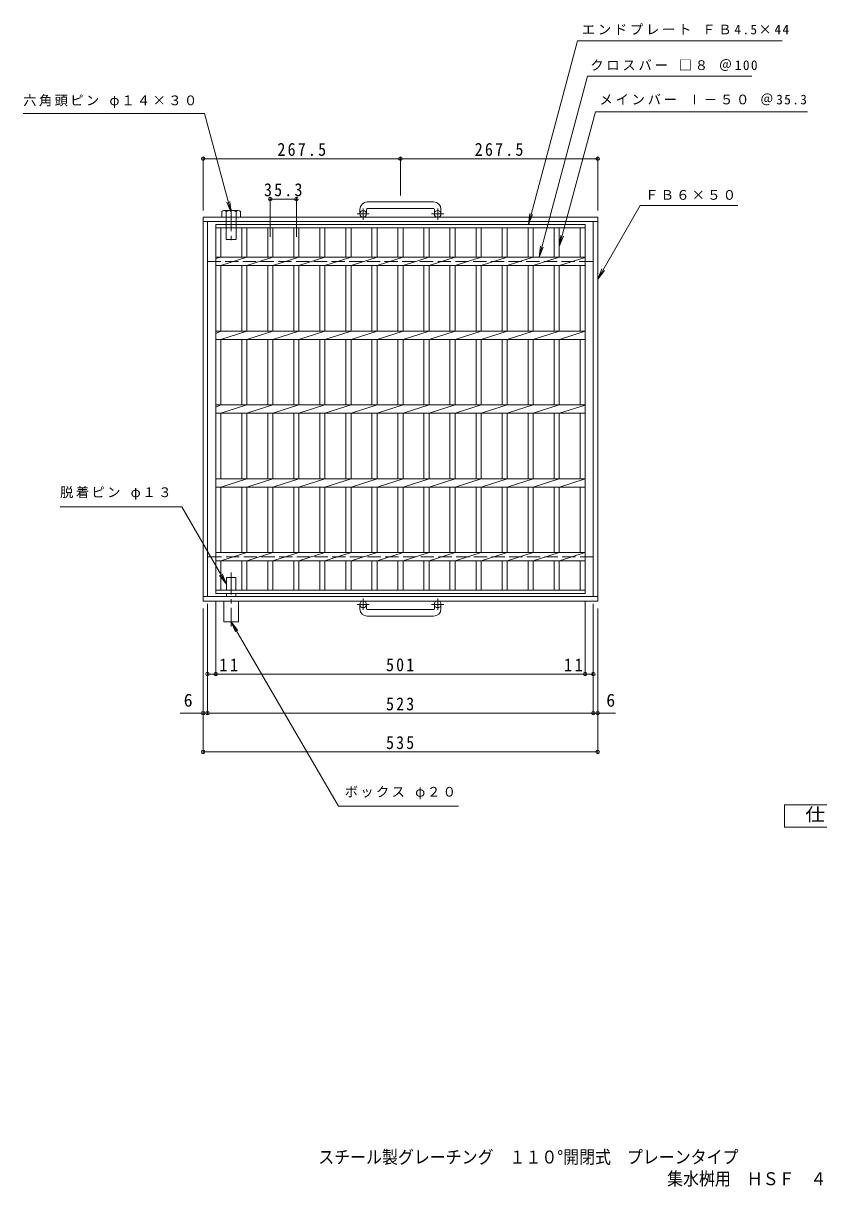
# Model space of a CAD drawing. Units: millimetres, scale not verified. Extents: x -912 to 877, y -823 to 754.
# Drawn here: x -912 to 167, y -823 to 754 of the extents above; entities that cross this region are included whole.
import ezdxf
from ezdxf.enums import TextEntityAlignment as Align

# ---------------------------------------------------------------- set-up
doc = ezdxf.new("R2010")
doc.units = ezdxf.units.MM
doc.header["$LTSCALE"] = 6
doc.header["$PDMODE"] = 32
doc.header["$PDSIZE"] = 4.8
doc.linetypes.add('CHAIN1', pattern=[8, 5, -1, 1, -1])
doc.linetypes.add('DASHED3', pattern=[4, 3, -1])
for name, color, linetype, lineweight in [('A-1', 2, 'Continuous', 9), ('A-2', 3, 'Continuous', 9), ('A-4', 7, 'Continuous', 9), ('A-5', 7, 'Continuous', 9), ('A-9', 4, 'Continuous', 9), ('F-4_F-4ﾚｲﾔ', 2, 'Continuous', 9)]:
    doc.layers.add(name, color=color, linetype=linetype, lineweight=lineweight)
doc.layers.add('F-5_F-5ﾚｲﾔ', color=2, linetype='Continuous')
doc.styles.add('ＭＳ ゴシック', font='')
doc.styles.get('ＭＳ ゴシック').set_extended_font_data('MS Gothic')

msp = doc.modelspace()

# ---------------------------------------------------------------- linework, layer by layer
at = {"layer": 'A-1'}
for p, q in [((-355.647, 511.439), (-445.646, 511.439)), ((-668.147, -29.161), (-668.147, 490.839)), ((-133.147, 490.839), (-668.147, 490.839)), ((-455.646, 501.439), (-455.646, 495.339)), ((-446.647, 501.439), (-446.647, 495.339)), ((-445.646, 502.439), (-355.647, 502.439)), ((-354.647, 501.439), (-354.647, 495.339)), ((-345.646, 501.439), (-345.646, 495.339)), ((-133.147, -29.161), (-133.147, 490.839)), ((-133.147, 484.839), (-668.147, 484.839)), ((-662.147, -23.161), (-662.147, 484.839)), ((-139.146, -23.161), (-139.146, 484.839)), ((-133.147, -23.161), (-668.147, -23.161)), ((-133.147, -29.161), (-668.147, -29.161)), ((-455.646, -39.761), (-455.646, -33.661)), ((-446.647, -39.761), (-446.647, -33.661)), ((-445.646, -40.761), (-355.647, -40.761)), ((-354.647, -39.761), (-354.647, -33.661)), ((-345.646, -39.761), (-345.646, -33.661)), ((-355.647, -49.761), (-445.646, -49.761))]:
    msp.add_line(p, q, dxfattribs=at)
at = {"layer": 'A-1', "linetype": 'CHAIN1'}
for p, q in [((-442.983, 495.339), (-459.391, 495.339)), ((-451.147, 487.232), (-451.147, 502.829)), ((-341.983, 495.339), (-358.391, 495.339)), ((-350.146, 487.232), (-350.146, 502.829)), ((-451.147, -25.554), (-451.147, -41.151)), ((-350.146, -25.554), (-350.146, -41.151)), ((-442.983, -33.661), (-459.391, -33.661)), ((-341.983, -33.661), (-358.391, -33.661))]:
    msp.add_line(p, q, dxfattribs=at)
at = {"layer": 'A-1', "linetype": 'DASHED3'}
for p, q in [((-662.147, 430.839), (-139.146, 430.839)), ((-139.146, 30.839), (-662.147, 30.839))]:
    msp.add_line(p, q, dxfattribs=at)
at = {"layer": 'A-1'}
for centre in [(-451.147, 495.339), (-350.146, 495.339), (-451.147, -33.661), (-350.146, -33.661)]:
    msp.add_circle(centre, 4.5, dxfattribs=at)
for centre, radius, start, end in [((-445.646, 501.439), 10, 90, 180), ((-355.647, 501.439), 10, 0, 90), ((-445.646, 501.439), 1, 90, 180), ((-355.647, 501.439), 1, 0, 90), ((-445.646, -39.761), 10, 180, 270), ((-445.646, -39.761), 1, 180, 270), ((-355.647, -39.761), 10, 270, 0), ((-355.647, -39.761), 1, 270, 0)]:
    msp.add_arc(centre, radius, start, end, dxfattribs=at)
at = {"layer": 'A-2'}
for p, q in [((-651.146, -19.161), (-651.146, 480.839)), ((-651.146, 480.839), (-150.146, 480.839)), ((-651.146, 476.339), (-150.146, 476.339)), ((-644.146, 436.489), (-644.146, 476.339)), ((-615.846, 436.489), (-615.846, 476.339)), ((-608.846, 436.489), (-608.846, 476.339)), ((-580.546, 436.489), (-580.546, 476.339)), ((-573.546, 436.489), (-573.546, 476.339)), ((-545.246, 436.489), (-545.246, 476.339)), ((-538.246, 436.489), (-538.246, 476.339)), ((-509.946, 436.489), (-509.946, 476.339)), ((-502.946, 436.489), (-502.946, 476.339)), ((-474.646, 436.489), (-474.646, 476.339)), ((-467.646, 436.489), (-467.646, 476.339)), ((-439.346, 436.489), (-439.346, 476.339)), ((-432.346, 436.489), (-432.346, 476.339)), ((-404.046, 436.489), (-404.046, 476.339)), ((-397.046, 436.489), (-397.046, 476.339)), ((-368.746, 436.489), (-368.746, 476.339)), ((-361.746, 436.489), (-361.746, 476.339)), ((-333.446, 436.489), (-333.446, 476.339)), ((-326.446, 436.489), (-326.446, 476.339)), ((-298.146, 436.489), (-298.146, 476.339)), ((-291.146, 436.489), (-291.146, 476.339)), ((-262.846, 436.489), (-262.846, 476.339)), ((-255.846, 436.489), (-255.846, 476.339)), ((-227.546, 436.489), (-227.546, 476.339)), ((-220.546, 436.489), (-220.546, 476.339)), ((-192.246, 436.489), (-192.246, 476.339)), ((-185.246, 436.489), (-185.246, 476.339)), ((-157.146, 436.489), (-157.146, 476.339)), ((-150.146, -19.161), (-150.146, 480.839)), ((-651.146, 434.807), (-644.146, 436.489)), ((-651.146, 436.489), (-150.146, 436.489)), ((-644.146, 425.189), (-608.846, 436.489)), ((-608.846, 425.189), (-573.546, 436.489)), ((-573.546, 425.189), (-538.246, 436.489)), ((-538.246, 425.189), (-502.946, 436.489)), ((-502.947, 425.189), (-467.647, 436.489)), ((-467.647, 425.189), (-432.347, 436.489)), ((-432.347, 425.189), (-397.047, 436.489)), ((-397.047, 425.189), (-361.747, 436.489)), ((-361.747, 425.189), (-326.447, 436.489)), ((-326.447, 425.189), (-291.147, 436.489)), ((-291.147, 425.189), (-255.846, 436.489)), ((-255.846, 425.189), (-220.546, 436.489)), ((-220.546, 425.189), (-185.246, 436.489)), ((-185.046, 425.189), (-150.146, 436.361)), ((-651.146, 425.189), (-150.146, 425.189)), ((-644.146, 336.489), (-644.146, 425.189)), ((-615.846, 336.489), (-615.846, 425.189)), ((-608.846, 336.489), (-608.846, 425.189)), ((-580.546, 336.489), (-580.546, 425.189)), ((-573.546, 336.489), (-573.546, 425.189)), ((-545.246, 336.489), (-545.246, 425.189)), ((-538.246, 336.489), (-538.246, 425.189)), ((-509.946, 336.489), (-509.946, 425.189)), ((-502.946, 336.489), (-502.946, 425.189)), ((-474.646, 336.489), (-474.646, 425.189)), ((-467.646, 336.489), (-467.646, 425.189)), ((-439.346, 336.489), (-439.346, 425.189)), ((-432.346, 336.489), (-432.346, 425.189)), ((-404.046, 336.489), (-404.046, 425.189)), ((-397.046, 336.489), (-397.046, 425.189)), ((-368.746, 336.489), (-368.746, 425.189)), ((-361.746, 336.489), (-361.746, 425.189)), ((-333.446, 336.489), (-333.446, 425.189)), ((-326.446, 336.489), (-326.446, 425.189)), ((-298.146, 336.489), (-298.146, 425.189)), ((-291.146, 336.489), (-291.146, 425.189)), ((-262.846, 336.489), (-262.846, 425.189)), ((-255.846, 336.489), (-255.846, 425.189)), ((-227.546, 336.489), (-227.546, 425.189)), ((-220.546, 336.489), (-220.546, 425.189)), ((-192.246, 336.489), (-192.246, 425.189)), ((-185.246, 336.489), (-185.246, 425.189)), ((-157.146, 336.489), (-157.146, 425.189)), ((-651.146, 333.397), (-644.146, 336.489)), ((-651.146, 336.489), (-150.146, 336.489)), ((-644.146, 325.189), (-608.846, 336.489)), ((-608.846, 325.189), (-573.546, 336.489)), ((-573.546, 325.189), (-538.246, 336.489)), ((-538.246, 325.189), (-502.946, 336.489)), ((-502.947, 325.189), (-467.647, 336.489)), ((-467.647, 325.189), (-432.347, 336.489)), ((-432.347, 325.189), (-397.047, 336.489)), ((-397.047, 325.189), (-361.747, 336.489)), ((-361.747, 325.189), (-326.447, 336.489)), ((-326.447, 325.189), (-291.147, 336.489)), ((-291.147, 325.189), (-255.846, 336.489)), ((-255.846, 325.189), (-220.546, 336.489)), ((-220.546, 325.189), (-185.246, 336.489)), ((-185.046, 325.189), (-150.146, 336.361)), ((-651.146, 325.189), (-150.146, 325.189)), ((-644.146, 236.489), (-644.146, 325.189)), ((-615.846, 236.489), (-615.846, 325.189)), ((-608.846, 236.489), (-608.846, 325.189)), ((-580.546, 236.489), (-580.546, 325.189)), ((-573.546, 236.489), (-573.546, 325.189)), ((-545.246, 236.489), (-545.246, 325.189)), ((-538.246, 236.489), (-538.246, 325.189)), ((-509.946, 236.489), (-509.946, 325.189)), ((-502.946, 236.489), (-502.946, 325.189)), ((-474.646, 236.489), (-474.646, 325.189)), ((-467.646, 236.489), (-467.646, 325.189)), ((-439.346, 236.489), (-439.346, 325.189)), ((-432.346, 236.489), (-432.346, 325.189)), ((-404.046, 236.489), (-404.046, 325.189)), ((-397.046, 236.489), (-397.046, 325.189)), ((-368.746, 236.489), (-368.746, 325.189)), ((-361.746, 236.489), (-361.746, 325.189)), ((-333.446, 236.489), (-333.446, 325.189)), ((-326.446, 236.489), (-326.446, 325.189)), ((-298.146, 236.489), (-298.146, 325.189)), ((-291.146, 236.489), (-291.146, 325.189)), ((-262.846, 236.489), (-262.846, 325.189)), ((-255.846, 236.489), (-255.846, 325.189)), ((-227.546, 236.489), (-227.546, 325.189)), ((-220.546, 236.489), (-220.546, 325.189)), ((-192.246, 236.489), (-192.246, 325.189)), ((-185.246, 236.489), (-185.246, 325.189)), ((-157.146, 236.489), (-157.146, 325.189)), ((-651.146, 233.398), (-644.146, 236.489)), ((-651.146, 236.489), (-150.146, 236.489)), ((-644.146, 225.19), (-608.846, 236.489)), ((-608.846, 225.19), (-573.546, 236.489)), ((-573.546, 225.19), (-538.246, 236.489)), ((-538.246, 225.19), (-502.946, 236.489)), ((-502.947, 225.19), (-467.647, 236.489)), ((-467.647, 225.19), (-432.347, 236.489)), ((-432.347, 225.19), (-397.047, 236.489)), ((-397.047, 225.19), (-361.747, 236.489)), ((-361.747, 225.19), (-326.447, 236.489)), ((-326.447, 225.19), (-291.147, 236.489)), ((-291.147, 225.19), (-255.846, 236.489)), ((-255.846, 225.19), (-220.546, 236.489)), ((-220.546, 225.19), (-185.246, 236.489)), ((-651.146, 225.189), (-150.146, 225.189)), ((-644.146, 136.49), (-644.146, 225.189)), ((-615.846, 136.49), (-615.846, 225.189)), ((-608.846, 136.49), (-608.846, 225.189)), ((-580.546, 136.49), (-580.546, 225.189)), ((-573.546, 136.49), (-573.546, 225.189)), ((-545.246, 136.49), (-545.246, 225.189)), ((-538.246, 136.49), (-538.246, 225.189)), ((-509.946, 136.49), (-509.946, 225.189)), ((-502.946, 136.49), (-502.946, 225.189)), ((-474.646, 136.49), (-474.646, 225.189)), ((-467.646, 136.49), (-467.646, 225.189)), ((-439.346, 136.49), (-439.346, 225.189)), ((-432.346, 136.49), (-432.346, 225.189)), ((-404.046, 136.49), (-404.046, 225.189)), ((-397.046, 136.49), (-397.046, 225.189)), ((-368.746, 136.49), (-368.746, 225.189)), ((-361.746, 136.49), (-361.746, 225.189)), ((-333.446, 136.49), (-333.446, 225.189)), ((-326.446, 136.49), (-326.446, 225.189)), ((-298.146, 136.49), (-298.146, 225.189)), ((-291.146, 136.49), (-291.146, 225.189)), ((-262.846, 136.49), (-262.846, 225.189)), ((-255.846, 136.49), (-255.846, 225.189)), ((-227.546, 136.49), (-227.546, 225.189)), ((-220.546, 136.49), (-220.546, 225.189)), ((-192.246, 136.49), (-192.246, 225.189)), ((-185.246, 136.49), (-185.246, 225.189)), ((-185.046, 225.189), (-150.146, 236.361)), ((-157.146, 136.49), (-157.146, 225.189)), ((-651.146, 136.49), (-150.146, 136.49)), ((-644.146, 125.19), (-608.846, 136.49)), ((-608.846, 125.19), (-573.546, 136.49)), ((-573.546, 125.19), (-538.246, 136.49)), ((-538.246, 125.19), (-502.946, 136.49)), ((-502.947, 125.19), (-467.647, 136.49)), ((-467.647, 125.19), (-432.347, 136.49)), ((-432.347, 125.19), (-397.047, 136.49)), ((-397.047, 125.19), (-361.747, 136.49)), ((-361.747, 125.19), (-326.447, 136.49)), ((-326.447, 125.19), (-291.147, 136.49)), ((-291.147, 125.19), (-255.846, 136.49)), ((-255.846, 125.19), (-220.546, 136.49)), ((-220.546, 125.19), (-185.246, 136.49)), ((-185.046, 125.189), (-150.146, 136.361)), ((-651.146, 125.189), (-150.146, 125.189)), ((-644.146, 36.49), (-644.146, 125.189)), ((-615.846, 36.49), (-615.846, 125.189)), ((-608.846, 36.49), (-608.846, 125.189)), ((-580.546, 36.49), (-580.546, 125.189)), ((-573.546, 36.49), (-573.546, 125.189)), ((-545.246, 36.49), (-545.246, 125.189)), ((-538.246, 36.49), (-538.246, 125.189)), ((-509.946, 36.49), (-509.946, 125.189)), ((-502.946, 36.49), (-502.946, 125.189)), ((-474.646, 36.49), (-474.646, 125.189)), ((-467.646, 36.49), (-467.646, 125.189)), ((-439.346, 36.49), (-439.346, 125.189)), ((-432.346, 36.49), (-432.346, 125.189)), ((-404.046, 36.49), (-404.046, 125.189)), ((-397.046, 36.49), (-397.046, 125.189)), ((-368.746, 36.49), (-368.746, 125.189)), ((-361.746, 36.49), (-361.746, 125.189)), ((-333.446, 36.49), (-333.446, 125.189)), ((-326.446, 36.49), (-326.446, 125.189)), ((-298.146, 36.49), (-298.146, 125.189)), ((-291.146, 36.49), (-291.146, 125.189)), ((-262.846, 36.49), (-262.846, 125.189)), ((-255.846, 36.49), (-255.846, 125.189)), ((-227.546, 36.49), (-227.546, 125.189)), ((-220.546, 36.49), (-220.546, 125.189)), ((-192.246, 36.49), (-192.246, 125.189)), ((-185.246, 36.49), (-185.246, 125.189)), ((-157.146, 36.49), (-157.146, 125.189)), ((-651.146, 36.49), (-150.146, 36.49)), ((-644.146, 25.19), (-608.846, 36.49)), ((-608.846, 25.19), (-573.546, 36.49)), ((-573.546, 25.19), (-538.246, 36.49)), ((-538.246, 25.19), (-502.946, 36.49)), ((-502.947, 25.19), (-467.647, 36.49)), ((-467.647, 25.19), (-432.347, 36.49)), ((-432.347, 25.19), (-397.047, 36.49)), ((-397.047, 25.19), (-361.747, 36.49)), ((-361.747, 25.19), (-326.447, 36.49)), ((-326.447, 25.19), (-291.147, 36.49)), ((-291.147, 25.19), (-255.846, 36.49)), ((-255.846, 25.19), (-220.546, 36.49)), ((-220.546, 25.19), (-185.246, 36.49)), ((-185.046, 25.189), (-150.146, 36.361)), ((-651.146, 25.189), (-150.146, 25.189)), ((-644.146, -14.661), (-644.146, 25.189)), ((-615.846, -14.661), (-615.846, 25.189)), ((-608.846, -14.661), (-608.846, 25.189)), ((-580.546, -14.661), (-580.546, 25.189)), ((-573.546, -14.661), (-573.546, 25.189)), ((-545.246, -14.661), (-545.246, 25.189)), ((-538.246, -14.661), (-538.246, 25.189)), ((-509.946, -14.661), (-509.946, 25.189)), ((-502.946, -14.661), (-502.946, 25.189)), ((-474.646, -14.661), (-474.646, 25.189)), ((-467.646, -14.661), (-467.646, 25.189)), ((-439.346, -14.661), (-439.346, 25.189)), ((-432.346, -14.661), (-432.346, 25.189)), ((-404.046, -14.661), (-404.046, 25.189)), ((-397.046, -14.661), (-397.046, 25.189)), ((-368.746, -14.661), (-368.746, 25.189)), ((-361.746, -14.661), (-361.746, 25.189)), ((-333.446, -14.661), (-333.446, 25.189)), ((-326.446, -14.661), (-326.446, 25.189)), ((-298.146, -14.661), (-298.146, 25.189)), ((-291.146, -14.661), (-291.146, 25.189)), ((-262.846, -14.661), (-262.846, 25.189)), ((-255.846, -14.661), (-255.846, 25.189)), ((-227.546, -14.661), (-227.546, 25.189)), ((-220.546, -14.661), (-220.546, 25.189)), ((-192.246, -14.661), (-192.246, 25.189)), ((-185.246, -14.661), (-185.246, 25.189)), ((-157.146, -14.661), (-157.146, 25.189)), ((-150.146, -14.661), (-651.146, -14.661)), ((-150.146, -19.161), (-651.146, -19.161))]:
    msp.add_line(p, q, dxfattribs=at)
at = {"layer": 'A-4'}
for p, q in [((-668.147, 499.839), (-668.147, 571.87)), ((-668.147, 570.07), (-506.647, 570.07)), ((-506.647, 570.07), (-133.147, 570.07)), ((-400.646, 520.439), (-400.646, 571.87)), ((-133.147, 499.839), (-133.147, 571.87)), ((-577.046, 464.362), (-577.046, 517.191)), ((-577.046, 515.391), (-541.746, 515.391)), ((-541.746, 464.362), (-541.746, 517.191)), ((-651.146, -29.161), (-651.146, -129.908)), ((-150.147, -29.161), (-150.147, -129.908)), ((-668.147, -39.161), (-668.147, -235.381)), ((-662.147, -33.161), (-662.147, -182.971)), ((-139.146, -33.161), (-139.146, -182.971)), ((-133.147, -39.161), (-133.147, -235.381)), ((-662.147, -128.108), (-651.146, -128.108)), ((-651.146, -128.108), (-150.147, -128.108)), ((-150.147, -128.108), (-139.147, -128.108)), ((-139.147, -137.108), (-139.147, -129.908)), ((-699.489, -181.171), (-109.269, -181.171)), ((-668.147, -233.581), (-133.147, -233.581))]:
    msp.add_line(p, q, dxfattribs=at)
for p in [(-668.147, 570.07), (-400.646, 570.07), (-133.147, 570.07), (-577.046, 515.391), (-541.746, 515.391), (-662.147, -128.108), (-651.146, -128.108), (-150.147, -128.108), (-139.147, -128.108), (-668.147, -181.171), (-662.147, -181.171), (-139.146, -181.171), (-133.147, -181.171), (-668.147, -233.581), (-133.147, -233.581)]:
    msp.add_point(p, dxfattribs=at)
at = {"layer": 'A-5'}
for p, q in [((-227.101, 480.839), (-160.401, 729.768)), ((-160.401, 729.768), (116.725, 729.768)), ((-212.769, 436.489), (-147.047, 681.767)), ((-147.047, 681.767), (75.833, 681.767)), ((-912.045, 631.439), (-666.105, 631.439)), ((-630.146, 497.239), (-666.105, 631.439)), ((-185.246, 451.052), (-136.287, 633.768)), ((-136.287, 633.768), (151.13, 633.768)), ((-630.146, 497.239), (-635.887, 511.097)), ((-630.146, 497.239), (-632.104, 512.111)), ((-227.101, 480.839), (-225.143, 495.711)), ((-227.101, 480.839), (-221.36, 494.697)), ((-185.246, 451.052), (-183.288, 465.924)), ((-185.246, 451.052), (-179.505, 464.91)), ((-212.769, 436.489), (-210.811, 451.361)), ((-212.769, 436.489), (-207.029, 450.347)), ((-133.147, 406.834), (-127.406, 420.692)), ((-133.147, 406.834), (-124.015, 418.735)), ((-697.147, 98.524), (-862.002, 98.524)), ((-636.647, -6.266), (-697.147, 98.524)), ((-636.647, -6.266), (-645.778, 5.635)), ((-636.647, -6.266), (-642.387, 7.593)), ((-630.146, -57.161), (-621.015, -69.061)), ((-630.146, -57.161), (-624.406, -71.019))]:
    msp.add_line(p, q, dxfattribs=at)
for points in [[(-133.147, 406.834), (-75.433, 506.796), (56.681, 506.796)], [(-630.146, -57.161), (-484.472, -306.877), (-321.746, -306.877)]]:
    msp.add_lwpolyline(points, dxfattribs=at)
at = {"layer": 'A-9'}
for p, q in [((-639.866, 499.8), (-620.427, 499.8)), ((-637.146, 490.839), (-637.146, 498.759)), ((-637.146, 490.839), (-637.146, 460.839)), ((-623.146, 490.839), (-623.146, 498.759)), ((-623.146, 490.839), (-623.146, 460.839)), ((-617.707, 498.759), (-617.707, 490.839)), ((-637.146, 460.839), (-623.146, 460.839)), ((-636.647, 2.536), (-623.647, 2.536)), ((-636.647, 2.536), (-636.647, -14.661)), ((-623.647, 2.536), (-623.647, -14.661)), ((-636.647, -19.161), (-636.647, -23.161)), ((-623.647, -19.161), (-623.647, -23.161)), ((-620.146, -29.161), (-620.146, -57.161))]:
    msp.add_line(p, q, dxfattribs=at)
at = {"layer": 'A-9', "linetype": 'CHAIN1'}
for p, q in [((-630.146, 501.734), (-630.146, 455.378)), ((-630.146, 9.542), (-630.146, -63.653))]:
    msp.add_line(p, q, dxfattribs=at)
at = {"layer": 'A-9'}
for points in [[(-642.585, 498.759), (-642.585, 490.839), (-617.707, 490.839)], [(-640.147, -29.161), (-640.147, -57.161), (-620.146, -57.161)]]:
    msp.add_lwpolyline(points, dxfattribs=at)
for centre, radius, start, end in [((-639.866, 495.726), 4.074, 48.12389, 131.8763), ((-630.146, 475.733), 24.066, 73.09029, 106.90971), ((-620.427, 495.726), 4.074, 48.1237, 131.87611)]:
    msp.add_arc(centre, radius, start, end, dxfattribs=at)
at = {"layer": 'F-4_F-4ﾚｲﾔ'}
msp.add_lwpolyline([(119.959, -335.42), (119.959, -305.42), (254.959, -305.42), (254.959, -335.42)], close=True, dxfattribs=at)

# ---------------------------------------------------------------- texts
at = {"layer": 'A-4', "color": 2, "style": 'ＭＳ ゴシック'}
for p in [(-694.444, -177.571), (-121.508, -177.571)]:
    msp.add_text('6', height=17.6, dxfattribs=at).set_placement(p, align=Align.BOTTOM_LEFT)
at = {"layer": 'A-4', "color": 2, "char_height": 17.6, "attachment_point": 7, "style": 'ＭＳ ゴシック'}
for s, insert in [('\\T1.28;\\W0.9;267.5', (-567.396, 573.67)), ('\\T1.28;\\W0.9;267.5', (-299.896, 573.67)), ('\\T1.28;\\W0.9;35.3', (-585.646, 518.991)), ('\\T1.27;\\W0.95;11', (-646.366, -124.508)), ('\\T1.27;\\W0.9;501', (-420.147, -124.508)), ('\\T1.27;\\W0.95;11', (-179.045, -124.508)), ('\\T1.27;\\W0.9;523', (-420.147, -177.571)), ('\\T1.27;\\W0.9;535', (-420.147, -229.981))]:
    msp.add_mtext(s, dxfattribs=dict(at, insert=insert))
at = {"layer": 'A-5', "char_height": 13.2, "attachment_point": 7, "style": 'ＭＳ ゴシック'}
for s, insert in [('\\T1.21;エンドプレート\\~ＦＢ4.5×44', (-154.774, 737.824)), ('\\T1.21;クロスバー\\~□８\\~＠100', (-143.167, 688.955)), ('\\T1.18;六角頭ピン\\~φ１４×３０', (-912.045, 638.944)), ('\\T1.21;メインバー\\~Ⅰ－５０\\~＠35.3', (-130.723, 642.45)), ('\\T1.17;ＦＢ６×５０', (-68.852, 514.198)), ('\\T1.18;脱着ピン\\~φ１３', (-862.002, 108.026)), ('\\T1.18;ボックス\\~φ２０', (-476.246, -297.829))]:
    msp.add_mtext(s, dxfattribs=dict(at, insert=insert))
at = {"layer": 'F-4_F-4ﾚｲﾔ', "style": 'ＭＳ ゴシック', "width": 1.1}
msp.add_text('仕\u3000様', height=17.6, dxfattribs=at).set_placement((148.459, -332.421), align=Align.BOTTOM_LEFT)
at = {"layer": 'F-5_F-5ﾚｲﾔ', "style": 'ＭＳ ゴシック', "width": 0.9}
for s, p in [('スチール製グレーチング\u3000１１０°開閉式\u3000プレーンタイプ', (-512.046, -796.524)), ('集水桝用\u3000ＨＳＦ\u3000４５５０', (-39.071, -825.907))]:
    msp.add_text(s, height=17.6, dxfattribs=at).set_placement(p, align=Align.BOTTOM_LEFT)

doc.saveas('drawing.dxf')
